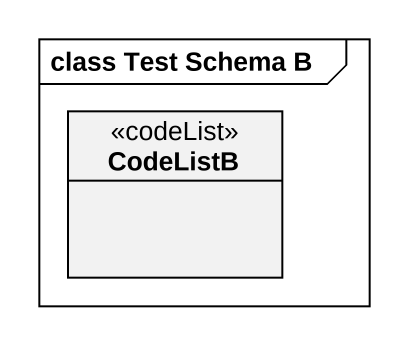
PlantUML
@startuml
mainframe class Test Schema B
hide circle
hide empty members
class CodeListB <<codeList>>
@enduml
